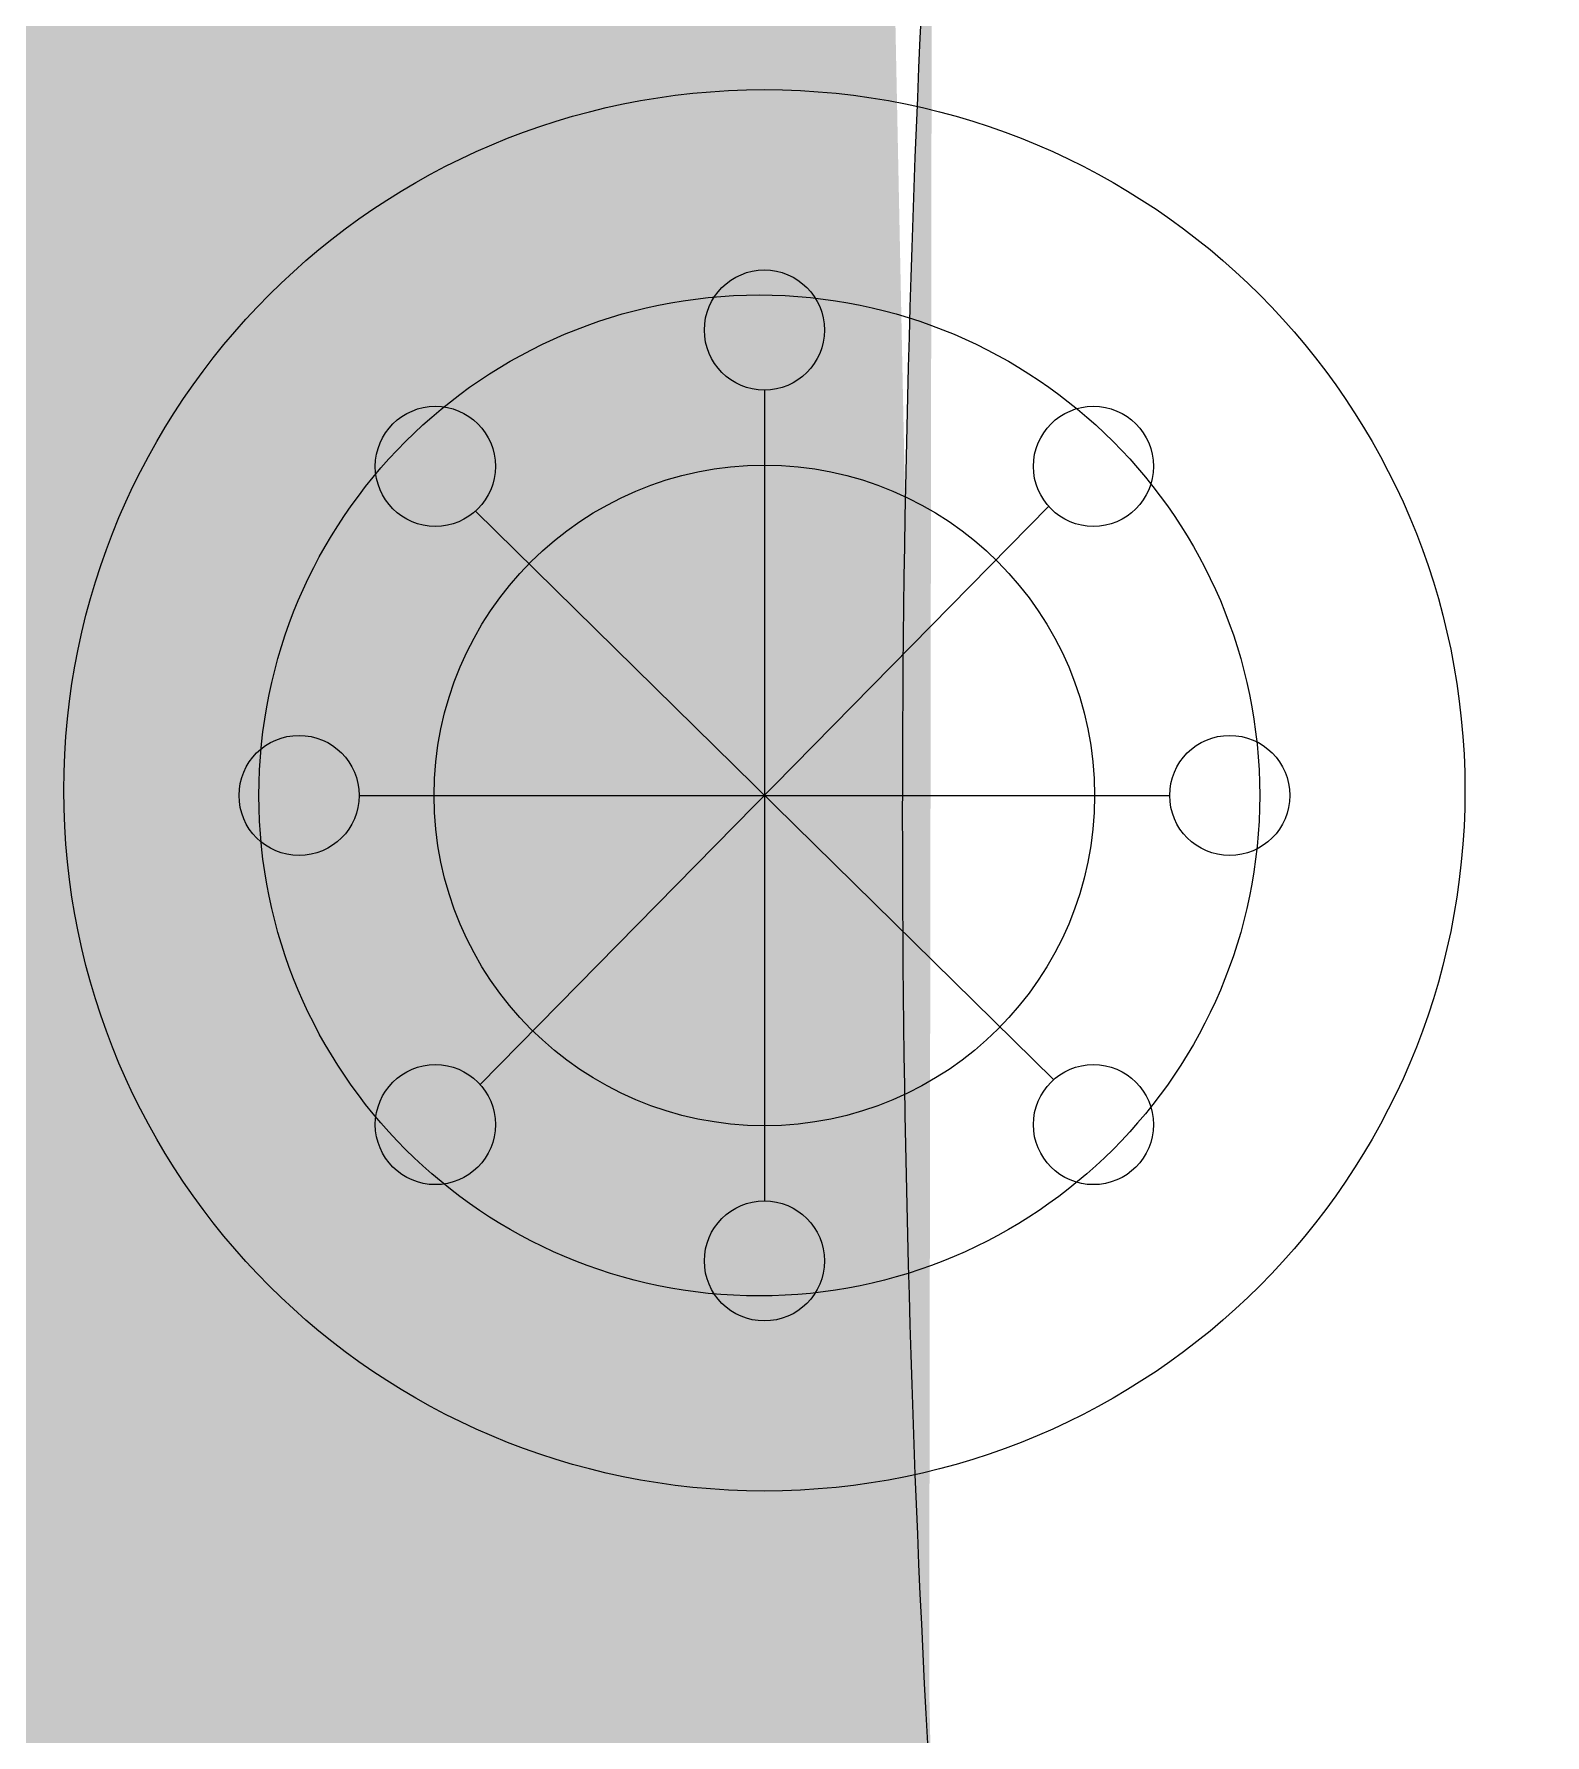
# Model space of a CAD drawing. Header units: millimetres. Extents: x 10553 to 38258, y 46576 to 64025.
# Drawn here: x 31865 to 33375, y 54922 to 56621 of the extents above; entities that cross this region are included whole.
import ezdxf

# ---------------------------------------------------------------- set-up
doc = ezdxf.new("R2010")
doc.units = ezdxf.units.MM
doc.linetypes.add('HIDDEN2', pattern=[4.762499999999999, 3.175, -1.5875])
for name, color, linetype in [('ceiling', 232, 'Continuous'), ('furn', 34, 'Continuous'), ('furn hatch', 254, 'Continuous'), ('light', 230, 'Continuous')]:
    doc.layers.add(name, color=color, linetype=linetype)

# ---------------------------------------------------------------- blocks, each defined once
blk = doc.blocks.new('bed (plan)')
at = {"layer": 'furn hatch', "linetype": 'ByBlock'}
h = blk.add_hatch(color=256, dxfattribs=at)
edge = h.paths.add_edge_path()
edge.add_ellipse((1258.749999999693, -129.1499999999541), major_axis=(822.8959913012318, 822.8959913012318), ratio=1, start_angle=131.3481957178716, end_angle=138.5917142279979, ccw=False)
edge.add_ellipse((95.36632932841803, -54.89999999996411), major_axis=(-1.414213562373095, 1.414213562373095), ratio=0.9999999999999387, start_angle=221.3481957178836, end_angle=314.9999999999982)
edge.add_line((95.36632932841803, -52.89999999996428), (94.99999999935562, -52.89999999996428))
edge.add_line((94.99999999935562, -52.89999999996428), (94.99999999935608, -7.099999999963984))
edge.add_line((94.99999999935608, -7.099999999963984), (95.79999999931852, -7.099999999963984))
edge.add_line((95.79999999931852, -7.099999999963984), (95.79999999931852, -6.999999999964132))
edge.add_line((95.79999999931852, -6.999999999964132), (96.99999999928878, -6.999999999964132))
edge.add_line((96.99999999928878, -6.999999999964132), (96.99999999928923, 5.684341886080801e-14))
edge.add_line((96.99999999928923, 5.684341886080801e-14), (-96.99999999928878, 5.684341886080801e-14))
edge.add_line((-96.99999999928878, 5.684341886080801e-14), (-96.99999999928878, -6.999999999964132))
edge.add_line((-96.99999999928878, -6.999999999964132), (-95.79999999928896, -6.999999999964132))
edge.add_line((-95.79999999928896, -6.999999999964132), (-95.79999999928896, -7.099999999963927))
edge.add_line((-95.79999999928896, -7.099999999963927), (-94.99999999935517, -7.099999999963984))
edge.add_line((-94.99999999935517, -7.099999999963984), (-94.99999999935517, -52.89999999996417))
edge.add_line((-94.99999999935517, -52.89999999996417), (-95.36632932841849, -52.89999999996428))
edge.add_ellipse((-95.36632932841758, -54.89999999996417), major_axis=(-1.4142135623731, 1.4142135623731), ratio=0.9999999999999893, start_angle=-45.00000000000031, end_angle=48.65180428212735)
edge.add_ellipse((-1258.750000000005, -129.1499999999616), major_axis=(-822.8959913014588, 822.8959913014588), ratio=0.9999999999999994, start_angle=221.4082857720034, end_angle=228.6518042821278, ccw=False)
edge.add_ellipse((-94.29106223705594, -202.2424845104946), major_axis=(-2.121320343559603, 2.121320343559603), ratio=0.9999999999999872, start_angle=41.40828577201795, end_angle=137.7029539343334)
edge.add_ellipse((-3.183231456205249e-12, -2305.399999999965), major_axis=(-1.971220551600547e-11, 2102.50000000005), ratio=0.9495711471803869, start_angle=-2.7029539343203055, end_angle=2.7029539343188844, ccw=False)
edge.add_ellipse((94.2910622370573, -202.2424845104951), major_axis=(2.121320343559809, 2.121320343559808), ratio=0.9999999999999182, start_angle=222.2970460656817, end_angle=318.5917142279896)
at = {"color": 0, "linetype": 'ByBlock'}
blk.add_ellipse((-3.183231456205249e-12, -2305.399999999965), major_axis=(-1.971220551600547e-11, 2102.50000000005), ratio=0.9495711471803869, start_param=-0.04717544568362486, end_param=0.04717544568359933, dxfattribs=at)
blk = doc.blocks.new('chandelier')
at = {"color": 0}
for p, q in [((0, -270), (0, 270)), ((192.5515027338348, -189.2720761098742), (-192.5515027338133, 189.2720761098958)), ((189.2720761088854, 192.5515027348065), (-189.2720761088853, -192.5515027348069)), ((270, 0), (-270, 0))]:
    blk.add_line(p, q, dxfattribs=at)
for centre, radius in [((2.842170943040401e-14, 310), 40), ((-219.2031021678298, 219.2031021678299), 40), ((219.20310216783, 219.2031021678295), 40), ((0, 0), 220), ((-309.9999999999999, 0), 40), ((310.0000000000001, -2.273736754432321e-13), 40), ((-219.2031021678297, -219.2031021678299), 40), ((219.2031021678297, -219.2031021678301), 40), ((-2.040521614524171e-13, -310), 40)]:
    blk.add_circle(centre, radius, dxfattribs=at)

msp = doc.modelspace()

# ---------------------------------------------------------------- linework, layer by layer
at = {"layer": 'ceiling', "linetype": 'ByBlock'}
for centre, radius in [((32595.08513870451, 55860.49100309951), 1850), ((32595.08513870044, 55860.49100309535), 1802.500000001465), ((32595.08513870044, 55860.49100309535), 1502.500000001467), ((32595.08513869904, 55865.62022569697), 700), ((32589.97134538082, 55860.49100309389), 500)]:
    msp.add_circle(centre, radius, dxfattribs=at)
at = {"layer": 'ceiling', "color": 233}
msp.add_circle((32595.08513870044, 55860.49100309535), 1432.500000001481, dxfattribs=at)
at = {"layer": 'light', "color": 61, "linetype": 'HIDDEN2'}
msp.add_circle((32595.08513869898, 55860.49100309389), 1550, dxfattribs=at)

# ---------------------------------------------------------------- block references
at = {"layer": 'furn', "color": 34, "xscale": 10.16000000000349, "yscale": 11.42999999999302, "zscale": 10, "rotation": 90}
msp.add_blockref('bed (plan)', (30413.73313869862, 55839.99100309389), dxfattribs=at)
at = {"layer": 'light', "color": 61, "xscale": 1.5, "yscale": 1.5, "rotation": 180}
msp.add_blockref('chandelier', (32595.08513869904, 55860.49100309389), dxfattribs=at)

doc.saveas('drawing.dxf')
